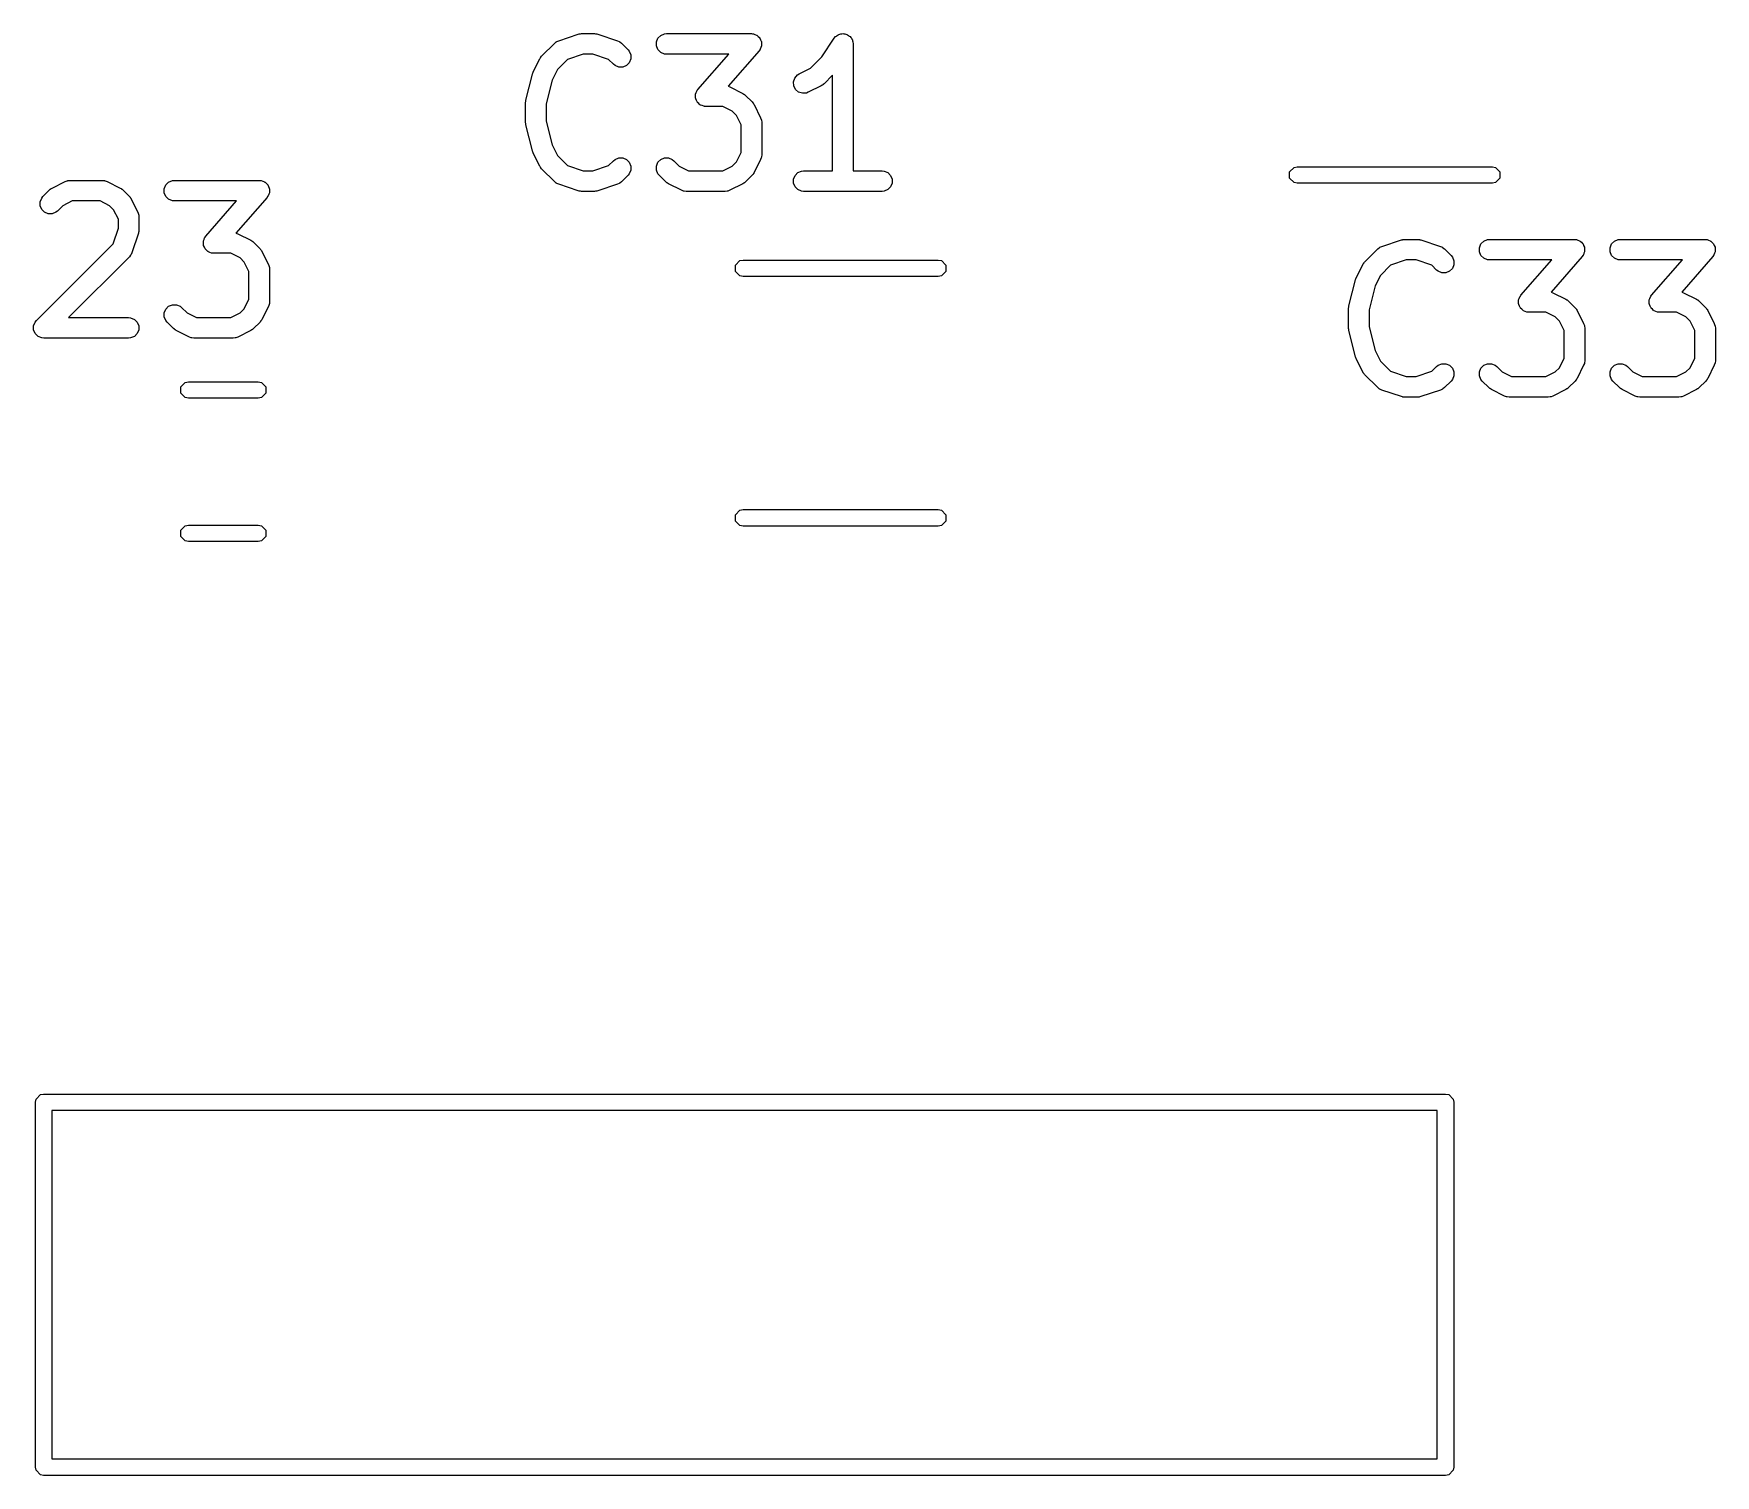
# Model space of a CAD drawing. Header units: inches. Extents: x 1.31 to 5.24, y -7.02 to -1.13.
# Drawn here: x 1.8141 to 2.2967, y -4.3657 to -3.952 of the extents above; entities that cross this region are included whole.
import ezdxf

# ---------------------------------------------------------------- set-up
doc = ezdxf.new("R2010")
doc.units = ezdxf.units.IN
doc.header["$MEASUREMENT"] = 0
doc.layers.add('F.Silkscreen', color=41, linetype='CONTINUOUS', true_color=0xf2eda1)

msp = doc.modelspace()

# ---------------------------------------------------------------- linework, layer by layer
at = {"layer": 'F.Silkscreen', "linetype": 'CONTINUOUS'}
for p, q in [((1.96476, -3.95399), (1.97038, -3.95211)), ((1.97038, -3.95211), (1.97067, -3.95205)), ((1.97067, -3.95205), (1.97074, -3.95202)), ((1.97074, -3.95202), (1.97084, -3.95201)), ((1.97084, -3.95201), (1.97095, -3.95198)), ((1.97095, -3.95198), (1.97102, -3.95199)), ((1.97102, -3.95199), (1.97132, -3.95196)), ((1.97132, -3.95196), (1.97507, -3.95196)), ((1.97507, -3.95196), (1.97536, -3.95199)), ((1.97536, -3.95199), (1.97543, -3.95198)), ((1.97543, -3.95198), (1.97554, -3.95201)), ((1.97554, -3.95201), (1.97564, -3.95202)), ((1.97564, -3.95202), (1.97571, -3.95205)), ((1.97571, -3.95205), (1.976, -3.95211)), ((1.976, -3.95211), (1.98162, -3.95399)), ((1.99323, -3.95327), (1.99405, -3.95246)), ((1.99405, -3.95246), (1.99511, -3.95202)), ((1.99511, -3.95202), (1.99569, -3.95196)), ((1.99569, -3.95196), (2.02006, -3.95196)), ((2.02006, -3.95196), (2.02036, -3.95199)), ((2.02036, -3.95199), (2.02044, -3.95199)), ((2.02044, -3.95199), (2.0205, -3.952)), ((2.0205, -3.952), (2.02064, -3.95202)), ((2.02064, -3.95202), (2.02108, -3.9522)), ((2.02108, -3.9522), (2.02153, -3.95236)), ((2.02153, -3.95236), (2.02161, -3.95242)), ((2.02161, -3.95242), (2.0217, -3.95246)), ((2.0217, -3.95246), (2.02204, -3.9528)), ((2.02204, -3.9528), (2.0224, -3.95311)), ((2.0224, -3.95311), (2.02244, -3.9532)), ((2.04385, -3.95327), (2.04422, -3.95283)), ((2.04422, -3.95283), (2.04446, -3.95267)), ((2.04446, -3.95267), (2.04467, -3.95246)), ((2.04467, -3.95246), (2.04493, -3.95235)), ((2.04493, -3.95235), (2.04517, -3.95219)), ((2.04517, -3.95219), (2.04546, -3.95213)), ((2.04546, -3.95213), (2.04573, -3.95202)), ((2.04573, -3.95202), (2.04602, -3.95202)), ((2.04602, -3.95202), (2.0463, -3.95196)), ((2.0463, -3.95196), (2.04659, -3.95202)), ((2.04659, -3.95202), (2.04688, -3.95202)), ((2.04688, -3.95202), (2.04715, -3.95213)), ((2.04715, -3.95213), (2.04743, -3.95218)), ((2.04743, -3.95218), (2.04768, -3.95235)), ((2.04768, -3.95235), (2.04795, -3.95246)), ((2.04795, -3.95246), (2.04815, -3.95266)), ((2.04815, -3.95266), (2.04839, -3.95282)), ((2.04839, -3.95282), (2.04856, -3.95307)), ((2.04856, -3.95307), (2.04876, -3.95327)), ((1.95985, -3.95845), (1.9636, -3.9547)), ((1.9636, -3.9547), (1.96405, -3.95433)), ((1.96405, -3.95433), (1.96415, -3.95429)), ((1.96415, -3.95429), (1.96423, -3.95422)), ((1.96423, -3.95422), (1.96476, -3.95399)), ((1.9718, -3.95787), (1.96729, -3.95937)), ((1.97459, -3.95787), (1.9718, -3.95787)), ((1.97909, -3.95937), (1.97459, -3.95787)), ((1.98162, -3.95399), (1.98215, -3.95422)), ((1.98215, -3.95422), (1.98223, -3.95429)), ((1.98223, -3.95429), (1.98233, -3.95433)), ((1.98233, -3.95433), (1.98278, -3.9547)), ((1.98278, -3.9547), (1.98465, -3.95658)), ((1.98465, -3.95658), (1.98502, -3.95702)), ((1.98502, -3.95702), (1.98546, -3.95809)), ((1.99279, -3.95434), (1.99323, -3.95327)), ((1.99279, -3.95549), (1.99279, -3.95434)), ((1.99323, -3.95655), (1.99279, -3.95549)), ((1.99405, -3.95737), (1.99323, -3.95655)), ((1.99511, -3.95781), (1.99405, -3.95737)), ((1.99569, -3.95787), (1.99511, -3.95781)), ((2.01355, -3.95787), (1.99569, -3.95787)), ((2.00471, -3.96797), (2.01355, -3.95787)), ((2.02228, -3.95686), (2.01335, -3.96707)), ((2.02246, -3.95661), (2.02228, -3.95686)), ((2.02244, -3.9532), (2.02252, -3.95327)), ((2.02252, -3.95655), (2.02246, -3.95661)), ((2.02252, -3.95327), (2.0227, -3.95372)), ((2.02254, -3.9565), (2.02252, -3.95655)), ((2.02262, -3.95639), (2.02254, -3.9565)), ((2.02277, -3.95593), (2.02262, -3.95639)), ((2.0227, -3.95372), (2.02291, -3.95415)), ((2.02296, -3.95549), (2.02277, -3.95593)), ((2.02291, -3.95415), (2.02292, -3.95425)), ((2.02292, -3.95425), (2.02296, -3.95434)), ((2.02296, -3.95434), (2.02296, -3.95482)), ((2.02296, -3.95482), (2.02299, -3.9553)), ((2.02299, -3.9553), (2.02296, -3.95539)), ((2.02296, -3.95539), (2.02296, -3.95549)), ((2.04026, -3.95866), (2.04385, -3.95328)), ((2.04385, -3.95328), (2.04385, -3.95327)), ((2.04385, -3.95327), (2.04385, -3.95327)), ((2.04385, -3.95327), (2.04385, -3.95327)), ((2.04876, -3.95327), (2.04887, -3.95354)), ((2.04887, -3.95354), (2.04903, -3.95378)), ((2.04903, -3.95378), (2.04909, -3.95407)), ((2.04909, -3.95407), (2.0492, -3.95434)), ((2.0492, -3.95434), (2.04926, -3.95491)), ((2.04926, -3.95491), (2.04926, -3.95491)), ((2.04926, -3.95491), (2.04926, -3.95491)), ((2.04926, -3.95491), (2.04926, -3.95491)), ((2.04926, -3.95491), (2.04926, -3.99133)), ((1.95743, -3.96297), (1.9593, -3.95922)), ((1.9593, -3.95922), (1.95946, -3.95897)), ((1.95946, -3.95897), (1.95949, -3.9589)), ((1.95949, -3.9589), (1.95955, -3.95882)), ((1.95955, -3.95882), (1.95961, -3.95873)), ((1.95961, -3.95873), (1.95967, -3.95868)), ((1.95967, -3.95868), (1.95985, -3.95845)), ((1.96437, -3.96229), (1.96285, -3.96532)), ((1.96729, -3.95937), (1.96437, -3.96229)), ((1.98048, -3.96075), (1.97909, -3.95937)), ((1.98092, -3.96112), (1.98048, -3.96075)), ((1.98199, -3.96156), (1.98092, -3.96112)), ((1.98314, -3.96156), (1.98199, -3.96156)), ((1.98421, -3.96112), (1.98314, -3.96156)), ((1.98502, -3.9603), (1.98421, -3.96112)), ((1.98546, -3.95924), (1.98502, -3.9603)), ((1.98546, -3.95809), (1.98546, -3.95924)), ((2.03374, -3.96352), (2.03706, -3.96186)), ((2.03706, -3.96186), (2.04026, -3.95866)), ((1.95533, -3.97107), (1.9572, -3.96357)), ((1.9572, -3.96357), (1.95722, -3.96353)), ((1.95722, -3.96351), (1.95731, -3.96327)), ((1.95722, -3.96353), (1.95722, -3.96351)), ((1.95731, -3.96327), (1.9574, -3.96303)), ((1.9574, -3.96303), (1.95741, -3.96301)), ((1.95741, -3.96301), (1.95743, -3.96297)), ((1.96285, -3.96532), (1.96115, -3.97215)), ((2.01335, -3.96707), (2.01388, -3.96727)), ((2.01388, -3.96727), (2.01763, -3.96915)), ((2.03213, -3.96579), (2.03249, -3.9647)), ((2.03221, -3.96694), (2.03213, -3.96579)), ((2.03273, -3.96797), (2.03221, -3.96694)), ((2.03249, -3.9647), (2.03325, -3.96383)), ((2.03325, -3.96383), (2.03374, -3.96352)), ((2.04013, -3.96693), (2.03638, -3.9688)), ((2.04038, -3.96677), (2.04013, -3.96693)), ((2.04045, -3.96674), (2.04038, -3.96677)), ((2.04053, -3.96668), (2.04045, -3.96674)), ((2.04062, -3.96662), (2.04053, -3.96668)), ((2.04067, -3.96656), (2.04062, -3.96662)), ((2.0409, -3.96638), (2.04067, -3.96656)), ((2.04335, -3.96392), (2.0409, -3.96638)), ((2.04335, -3.99133), (2.04335, -3.96392)), ((1.95524, -3.97164), (1.95528, -3.97143)), ((1.95525, -3.97169), (1.95524, -3.97164)), ((1.95524, -3.97179), (1.95525, -3.97169)), ((1.95524, -3.97741), (1.95524, -3.97179)), ((1.95528, -3.97143), (1.9553, -3.97121)), ((1.9553, -3.97121), (1.95531, -3.97117)), ((1.95531, -3.97117), (1.95533, -3.97107)), ((1.96115, -3.97215), (1.96115, -3.97705)), ((2.00401, -3.96953), (2.00404, -3.96944)), ((2.00404, -3.97001), (2.00401, -3.96953)), ((2.00404, -3.96934), (2.00422, -3.96889)), ((2.00404, -3.96944), (2.00404, -3.96934)), ((2.00404, -3.97049), (2.00404, -3.97001)), ((2.00408, -3.97058), (2.00404, -3.97049)), ((2.00409, -3.97068), (2.00408, -3.97058)), ((2.0043, -3.97111), (2.00409, -3.97068)), ((2.00422, -3.96889), (2.00438, -3.96844)), ((2.00448, -3.97155), (2.0043, -3.97111)), ((2.00438, -3.96844), (2.00446, -3.96832)), ((2.00446, -3.96832), (2.00448, -3.96827)), ((2.00448, -3.96827), (2.00454, -3.96822)), ((2.00455, -3.97162), (2.00448, -3.97155)), ((2.00454, -3.96822), (2.00471, -3.96797)), ((2.0046, -3.97171), (2.00455, -3.97162)), ((2.00496, -3.97203), (2.0046, -3.97171)), ((2.0053, -3.97237), (2.00496, -3.97203)), ((2.00539, -3.97241), (2.0053, -3.97237)), ((2.00546, -3.97247), (2.00539, -3.97241)), ((2.01763, -3.96915), (2.01788, -3.9693)), ((2.01788, -3.9693), (2.01795, -3.96933)), ((2.01795, -3.96933), (2.01803, -3.9694)), ((2.01803, -3.9694), (2.01812, -3.96945)), ((2.01812, -3.96945), (2.01817, -3.96951)), ((2.01817, -3.96951), (2.0184, -3.9697)), ((2.0184, -3.9697), (2.02027, -3.97157)), ((2.02027, -3.97157), (2.02046, -3.9718)), ((2.02046, -3.9718), (2.02052, -3.97185)), ((2.02052, -3.97185), (2.02057, -3.97194)), ((2.02057, -3.97194), (2.02064, -3.97202)), ((2.02064, -3.97202), (2.02067, -3.97209)), ((2.02067, -3.97209), (2.02083, -3.97234)), ((2.02083, -3.97234), (2.0227, -3.97609)), ((2.0336, -3.96873), (2.03273, -3.96797)), ((2.03469, -3.96909), (2.0336, -3.96873)), ((2.03584, -3.96901), (2.03469, -3.96909)), ((2.03638, -3.9688), (2.03584, -3.96901)), ((1.96115, -3.97705), (1.96285, -3.98388)), ((2.00592, -3.97262), (2.00546, -3.97247)), ((2.00636, -3.97281), (2.00592, -3.97262)), ((2.0065, -3.97282), (2.00636, -3.97281)), ((2.00655, -3.97284), (2.0065, -3.97282)), ((2.00663, -3.97283), (2.00655, -3.97284)), ((2.00694, -3.97287), (2.00663, -3.97283)), ((2.01186, -3.97287), (2.00694, -3.97287)), ((2.01456, -3.97421), (2.01186, -3.97287)), ((2.01576, -3.97541), (2.01456, -3.97421)), ((2.01711, -3.97811), (2.01576, -3.97541)), ((2.0227, -3.97609), (2.02291, -3.97663)), ((2.02291, -3.97663), (2.02292, -3.97674)), ((2.02292, -3.97674), (2.02296, -3.97684)), ((2.02296, -3.97684), (2.02301, -3.97741)), ((1.95525, -3.97751), (1.95524, -3.97741)), ((1.95524, -3.97755), (1.95525, -3.97751)), ((1.95528, -3.97777), (1.95524, -3.97755)), ((1.9553, -3.97799), (1.95528, -3.97777)), ((1.95531, -3.97803), (1.9553, -3.97799)), ((1.95533, -3.97813), (1.95531, -3.97803)), ((1.9572, -3.98563), (1.95533, -3.97813)), ((2.01711, -3.98609), (2.01711, -3.97811)), ((2.02301, -3.97741), (2.02301, -3.98679)), ((1.95722, -3.98567), (1.9572, -3.98563)), ((1.95722, -3.98569), (1.95722, -3.98567)), ((1.95731, -3.98593), (1.95722, -3.98569)), ((1.9574, -3.98617), (1.95731, -3.98593)), ((1.95741, -3.98619), (1.9574, -3.98617)), ((1.95743, -3.98623), (1.95741, -3.98619)), ((1.9593, -3.98998), (1.95743, -3.98623)), ((1.96285, -3.98388), (1.96437, -3.98691)), ((2.01576, -3.98879), (2.01711, -3.98609)), ((2.02301, -3.98679), (2.02296, -3.98736)), ((1.95946, -3.99023), (1.9593, -3.98998)), ((1.95949, -3.9903), (1.95946, -3.99023)), ((1.95955, -3.99038), (1.95949, -3.9903)), ((1.95961, -3.99047), (1.95955, -3.99038)), ((1.95967, -3.99052), (1.95961, -3.99047)), ((1.95985, -3.99075), (1.95967, -3.99052)), ((1.9636, -3.9945), (1.95985, -3.99075)), ((1.96437, -3.98691), (1.96729, -3.98983)), ((1.96729, -3.98983), (1.9718, -3.99133)), ((1.9718, -3.99133), (1.97459, -3.99133)), ((1.97459, -3.99133), (1.97909, -3.98983)), ((1.97909, -3.98983), (1.98048, -3.98845)), ((1.98048, -3.98845), (1.98092, -3.98808)), ((1.98092, -3.98808), (1.98199, -3.98764)), ((1.98199, -3.98764), (1.98314, -3.98764)), ((1.98314, -3.98764), (1.98421, -3.98808)), ((1.98421, -3.98808), (1.98502, -3.98889)), ((1.98502, -3.98889), (1.98546, -3.98996)), ((1.98546, -3.99111), (1.98502, -3.99218)), ((1.98546, -3.98996), (1.98546, -3.99111)), ((1.99279, -3.98996), (1.99323, -3.98889)), ((1.99279, -3.99111), (1.99279, -3.98996)), ((1.99323, -3.99218), (1.99279, -3.99111)), ((1.99323, -3.98889), (1.99405, -3.98808)), ((1.99405, -3.98808), (1.99511, -3.98764)), ((1.99511, -3.98764), (1.99626, -3.98764)), ((1.99626, -3.98764), (1.99733, -3.98808)), ((1.99733, -3.98808), (1.99778, -3.98845)), ((1.99778, -3.98845), (1.99931, -3.98998)), ((1.99931, -3.98998), (2.00201, -3.99133)), ((2.00201, -3.99133), (2.01186, -3.99133)), ((2.01186, -3.99133), (2.01456, -3.98998)), ((2.01456, -3.98998), (2.01576, -3.98879)), ((2.0227, -3.98811), (2.02083, -3.99186)), ((2.02291, -3.98757), (2.0227, -3.98811)), ((2.02292, -3.98746), (2.02291, -3.98757)), ((2.02296, -3.98736), (2.02292, -3.98746)), ((2.03342, -3.99183), (2.03448, -3.99139)), ((2.03448, -3.99139), (2.03506, -3.99133)), ((2.03506, -3.99133), (2.04335, -3.99133)), ((2.04926, -3.99133), (2.05756, -3.99133)), ((2.05756, -3.99133), (2.05813, -3.99139)), ((2.05813, -3.99139), (2.0592, -3.99183)), ((2.17454, -3.99162), (2.17582, -3.99034)), ((2.17454, -3.99342), (2.17454, -3.99162)), ((2.17582, -3.99034), (2.17672, -3.99016)), ((2.17672, -3.99016), (2.23273, -3.99016)), ((2.23273, -3.99016), (2.23363, -3.99034)), ((2.23363, -3.99034), (2.23491, -3.99162)), ((2.23491, -3.99162), (2.23491, -3.99342)), ((1.81889, -3.99658), (1.81898, -3.99653)), ((1.81898, -3.99653), (1.81906, -3.99646)), ((1.81906, -3.99646), (1.81913, -3.99643)), ((1.81913, -3.99643), (1.81938, -3.99627)), ((1.81938, -3.99627), (1.82313, -3.9944)), ((1.82313, -3.9944), (1.82367, -3.99419)), ((1.82367, -3.99419), (1.82377, -3.99418)), ((1.82377, -3.99418), (1.82387, -3.99414)), ((1.82387, -3.99414), (1.82445, -3.99409)), ((1.82445, -3.99409), (1.83382, -3.99409)), ((1.83382, -3.99409), (1.8344, -3.99414)), ((1.8344, -3.99414), (1.83449, -3.99418)), ((1.83449, -3.99418), (1.8346, -3.99419)), ((1.8346, -3.99419), (1.83514, -3.9944)), ((1.83514, -3.9944), (1.83889, -3.99627)), ((1.83889, -3.99627), (1.83914, -3.99643)), ((1.83914, -3.99643), (1.83921, -3.99646)), ((1.83921, -3.99646), (1.83929, -3.99653)), ((1.83929, -3.99653), (1.83938, -3.99658)), ((1.85155, -3.99646), (1.85199, -3.9954)), ((1.85155, -3.99762), (1.85155, -3.99646)), ((1.85199, -3.9954), (1.8528, -3.99458)), ((1.8528, -3.99458), (1.85387, -3.99414)), ((1.85387, -3.99414), (1.85444, -3.99409)), ((1.85444, -3.99409), (1.87882, -3.99409)), ((1.87882, -3.99409), (1.87912, -3.99412)), ((1.87912, -3.99412), (1.8792, -3.99411)), ((1.8792, -3.99411), (1.87925, -3.99413)), ((1.87925, -3.99413), (1.87939, -3.99414)), ((1.87939, -3.99414), (1.87983, -3.99433)), ((1.87983, -3.99433), (1.88029, -3.99448)), ((1.88029, -3.99448), (1.88036, -3.99455)), ((1.88036, -3.99455), (1.88046, -3.99458)), ((1.88046, -3.99458), (1.88079, -3.99492)), ((1.88079, -3.99492), (1.88116, -3.99524)), ((1.88116, -3.99524), (1.8812, -3.99533)), ((1.8812, -3.99533), (1.88127, -3.9954)), ((1.88127, -3.9954), (1.88145, -3.99584)), ((1.88145, -3.99584), (1.88167, -3.99627)), ((1.88167, -3.99627), (1.88167, -3.99637)), ((1.88167, -3.99637), (1.88171, -3.99646)), ((1.88171, -3.99646), (1.88171, -3.99694)), ((1.96405, -3.99486), (1.9636, -3.9945)), ((1.96415, -3.99491), (1.96405, -3.99486)), ((1.96423, -3.99497), (1.96415, -3.99491)), ((1.96476, -3.99521), (1.96423, -3.99497)), ((1.97038, -3.99709), (1.96476, -3.99521)), ((1.98162, -3.99521), (1.976, -3.99709)), ((1.98215, -3.99497), (1.98162, -3.99521)), ((1.98223, -3.99491), (1.98215, -3.99497)), ((1.98233, -3.99486), (1.98223, -3.99491)), ((1.98278, -3.9945), (1.98233, -3.99486)), ((1.98465, -3.99262), (1.98278, -3.9945)), ((1.98502, -3.99218), (1.98465, -3.99262)), ((1.9936, -3.99262), (1.99323, -3.99218)), ((1.99547, -3.9945), (1.9936, -3.99262)), ((1.9957, -3.99468), (1.99547, -3.9945)), ((1.99575, -3.99474), (1.9957, -3.99468)), ((1.99584, -3.9948), (1.99575, -3.99474)), ((1.99592, -3.99486), (1.99584, -3.9948)), ((1.99599, -3.99489), (1.99592, -3.99486)), ((1.99624, -3.99505), (1.99599, -3.99489)), ((1.99999, -3.99693), (1.99624, -3.99505)), ((2.01763, -3.99505), (2.01388, -3.99693)), ((2.01788, -3.99489), (2.01763, -3.99505)), ((2.01795, -3.99486), (2.01788, -3.99489)), ((2.01803, -3.9948), (2.01795, -3.99486)), ((2.01812, -3.99474), (2.01803, -3.9948)), ((2.01817, -3.99468), (2.01812, -3.99474)), ((2.0184, -3.9945), (2.01817, -3.99468)), ((2.02027, -3.99262), (2.0184, -3.9945)), ((2.02046, -3.9924), (2.02027, -3.99262)), ((2.02052, -3.99235), (2.02046, -3.9924)), ((2.02057, -3.99226), (2.02052, -3.99235)), ((2.02064, -3.99218), (2.02057, -3.99226)), ((2.02067, -3.9921), (2.02064, -3.99218)), ((2.02083, -3.99186), (2.02067, -3.9921)), ((2.03216, -3.99371), (2.0326, -3.99264)), ((2.03216, -3.99486), (2.03216, -3.99371)), ((2.0326, -3.99592), (2.03216, -3.99486)), ((2.0326, -3.99264), (2.03342, -3.99183)), ((2.03342, -3.99674), (2.0326, -3.99592)), ((2.0592, -3.99183), (2.06001, -3.99264)), ((2.06001, -3.99592), (2.0592, -3.99674)), ((2.06001, -3.99264), (2.06045, -3.99371)), ((2.06045, -3.99486), (2.06001, -3.99592)), ((2.06045, -3.99371), (2.06045, -3.99486)), ((2.17582, -3.9947), (2.17454, -3.99342)), ((2.17672, -3.99488), (2.17582, -3.9947)), ((2.23273, -3.99488), (2.17672, -3.99488)), ((2.23363, -3.9947), (2.23273, -3.99488)), ((2.23491, -3.99342), (2.23363, -3.9947)), ((1.81593, -4.00021), (1.81637, -3.99915)), ((1.81593, -4.00137), (1.81593, -4.00021)), ((1.81637, -4.00243), (1.81593, -4.00137)), ((1.81637, -3.99915), (1.81673, -3.9987)), ((1.81673, -3.9987), (1.81861, -3.99683)), ((1.81861, -3.99683), (1.81884, -3.99664)), ((1.81884, -3.99664), (1.81889, -3.99658)), ((1.82245, -4.00134), (1.82091, -4.00288)), ((1.82514, -3.99999), (1.82245, -4.00134)), ((1.83312, -3.99999), (1.82514, -3.99999)), ((1.83582, -4.00134), (1.83312, -3.99999)), ((1.83702, -4.00254), (1.83582, -4.00134)), ((1.83938, -3.99658), (1.83943, -3.99664)), ((1.83943, -3.99664), (1.83966, -3.99683)), ((1.83966, -3.99683), (1.84153, -3.9987)), ((1.84153, -3.9987), (1.84172, -3.99893)), ((1.84172, -3.99893), (1.84178, -3.99898)), ((1.84178, -3.99898), (1.84183, -3.99907)), ((1.84183, -3.99907), (1.8419, -3.99915)), ((1.8419, -3.99915), (1.84193, -3.99922)), ((1.84193, -3.99922), (1.84209, -3.99947)), ((1.84209, -3.99947), (1.84396, -4.00322)), ((1.85199, -3.99868), (1.85155, -3.99762)), ((1.8528, -3.9995), (1.85199, -3.99868)), ((1.85387, -3.99994), (1.8528, -3.9995)), ((1.85444, -3.99999), (1.85387, -3.99994)), ((1.87231, -3.99999), (1.85444, -3.99999)), ((1.86347, -4.01009), (1.87231, -3.99999)), ((1.88104, -3.99898), (1.8721, -4.00919)), ((1.88122, -3.99874), (1.88104, -3.99898)), ((1.88127, -3.99868), (1.88122, -3.99874)), ((1.88129, -3.99863), (1.88127, -3.99868)), ((1.88137, -3.99851), (1.88129, -3.99863)), ((1.88153, -3.99806), (1.88137, -3.99851)), ((1.88171, -3.99762), (1.88153, -3.99806)), ((1.88171, -3.99694), (1.88174, -3.99742)), ((1.88174, -3.99742), (1.88171, -3.99752)), ((1.88171, -3.99752), (1.88171, -3.99762)), ((1.97067, -3.99715), (1.97038, -3.99709)), ((1.97074, -3.99718), (1.97067, -3.99715)), ((1.97084, -3.99719), (1.97074, -3.99718)), ((1.97095, -3.99721), (1.97084, -3.99719)), ((1.97102, -3.99721), (1.97095, -3.99721)), ((1.97132, -3.99724), (1.97102, -3.99721)), ((1.97507, -3.99724), (1.97132, -3.99724)), ((1.97536, -3.99721), (1.97507, -3.99724)), ((1.97543, -3.99721), (1.97536, -3.99721)), ((1.97554, -3.99719), (1.97543, -3.99721)), ((1.97564, -3.99718), (1.97554, -3.99719)), ((1.97571, -3.99715), (1.97564, -3.99718)), ((1.976, -3.99709), (1.97571, -3.99715)), ((2.00053, -3.99713), (1.99999, -3.99693)), ((2.00064, -3.99714), (2.00053, -3.99713)), ((2.00074, -3.99718), (2.00064, -3.99714)), ((2.00131, -3.99724), (2.00074, -3.99718)), ((2.01256, -3.99724), (2.00131, -3.99724)), ((2.01314, -3.99718), (2.01256, -3.99724)), ((2.01323, -3.99714), (2.01314, -3.99718)), ((2.01334, -3.99713), (2.01323, -3.99714)), ((2.01388, -3.99693), (2.01334, -3.99713)), ((2.03448, -3.99718), (2.03342, -3.99674)), ((2.03506, -3.99724), (2.03448, -3.99718)), ((2.05756, -3.99724), (2.03506, -3.99724)), ((2.05813, -3.99718), (2.05756, -3.99724)), ((2.0592, -3.99674), (2.05813, -3.99718)), ((1.81718, -4.00324), (1.81637, -4.00243)), ((1.81825, -4.00369), (1.81718, -4.00324)), ((1.8194, -4.00369), (1.81825, -4.00369)), ((1.82046, -4.00324), (1.8194, -4.00369)), ((1.82091, -4.00288), (1.82046, -4.00324)), ((1.83837, -4.00524), (1.83702, -4.00254)), ((1.83837, -4.00781), (1.83837, -4.00524)), ((1.84396, -4.00322), (1.84417, -4.00376)), ((1.84417, -4.00376), (1.84418, -4.00387)), ((1.84418, -4.00387), (1.84422, -4.00396)), ((1.84422, -4.00396), (1.84427, -4.00454)), ((1.84427, -4.00454), (1.84427, -4.00829)), ((1.83686, -4.01232), (1.83837, -4.00781)), ((1.84412, -4.00922), (1.84225, -4.01485)), ((1.84419, -4.00894), (1.84412, -4.00922)), ((1.84422, -4.00886), (1.84419, -4.00894)), ((1.84423, -4.00876), (1.84422, -4.00886)), ((1.84425, -4.00866), (1.84423, -4.00876)), ((1.84427, -4.00829), (1.84424, -4.00858)), ((1.84424, -4.00858), (1.84425, -4.00866)), ((1.8628, -4.01146), (1.86298, -4.01102)), ((1.86298, -4.01102), (1.86313, -4.01056)), ((1.86313, -4.01056), (1.86322, -4.01045)), ((1.86322, -4.01045), (1.86324, -4.0104)), ((1.86324, -4.0104), (1.86329, -4.01034)), ((1.86329, -4.01034), (1.86347, -4.01009)), ((1.8721, -4.00919), (1.87264, -4.0094)), ((1.87264, -4.0094), (1.87639, -4.01127)), ((2.20706, -4.01106), (2.20717, -4.01104)), ((2.20717, -4.01104), (2.20724, -4.01105)), ((2.20724, -4.01105), (2.20754, -4.01102)), ((2.20754, -4.01102), (2.21129, -4.01102)), ((2.21129, -4.01102), (2.21158, -4.01105)), ((2.21158, -4.01105), (2.21166, -4.01104)), ((2.21166, -4.01104), (2.21176, -4.01106)), ((2.23133, -4.01107), (2.23191, -4.01102)), ((2.23191, -4.01102), (2.25628, -4.01102)), ((2.25628, -4.01102), (2.25659, -4.01105)), ((2.25659, -4.01105), (2.25666, -4.01104)), ((2.25666, -4.01104), (2.25672, -4.01106)), ((2.26883, -4.01107), (2.2694, -4.01102)), ((2.2694, -4.01102), (2.29378, -4.01102)), ((2.29378, -4.01102), (2.29408, -4.01105)), ((2.29408, -4.01105), (2.29416, -4.01104)), ((2.29416, -4.01104), (2.29421, -4.01106)), ((1.81486, -4.03432), (1.83686, -4.01232)), ((1.8419, -4.01555), (1.84153, -4.016)), ((1.84194, -4.01546), (1.8419, -4.01555)), ((1.84201, -4.01538), (1.84194, -4.01546)), ((1.84225, -4.01485), (1.84201, -4.01538)), ((1.86276, -4.01166), (1.8628, -4.01156)), ((1.8628, -4.01213), (1.86276, -4.01166)), ((1.8628, -4.01156), (1.8628, -4.01146)), ((1.8628, -4.01261), (1.8628, -4.01213)), ((1.86283, -4.01271), (1.8628, -4.01261)), ((1.86284, -4.01281), (1.86283, -4.01271)), ((1.86305, -4.01324), (1.86284, -4.01281)), ((1.86324, -4.01368), (1.86305, -4.01324)), ((1.86331, -4.01375), (1.86324, -4.01368)), ((1.86335, -4.01384), (1.86331, -4.01375)), ((1.86371, -4.01415), (1.86335, -4.01384)), ((1.86405, -4.01449), (1.86371, -4.01415)), ((1.86414, -4.01453), (1.86405, -4.01449)), ((1.86422, -4.0146), (1.86414, -4.01453)), ((1.86467, -4.01475), (1.86422, -4.0146)), ((1.86512, -4.01493), (1.86467, -4.01475)), ((1.86526, -4.01495), (1.86512, -4.01493)), ((1.86531, -4.01497), (1.86526, -4.01495)), ((1.86539, -4.01496), (1.86531, -4.01497)), ((1.86569, -4.01499), (1.86539, -4.01496)), ((1.87062, -4.01499), (1.86569, -4.01499)), ((1.87332, -4.01634), (1.87062, -4.01499)), ((1.87639, -4.01127), (1.87663, -4.01143)), ((1.87663, -4.01143), (1.87671, -4.01146)), ((1.87671, -4.01146), (1.87679, -4.01152)), ((1.87679, -4.01152), (1.87688, -4.01158)), ((1.87688, -4.01158), (1.87693, -4.01164)), ((1.87693, -4.01164), (1.87715, -4.01183)), ((1.87715, -4.01183), (1.87903, -4.0137)), ((1.87903, -4.0137), (1.87921, -4.01393)), ((1.87921, -4.01393), (1.87927, -4.01398)), ((1.87927, -4.01398), (1.87933, -4.01407)), ((1.87933, -4.01407), (1.8794, -4.01415)), ((1.8794, -4.01415), (1.87943, -4.01422)), ((1.87943, -4.01422), (1.87958, -4.01447)), ((1.87958, -4.01447), (1.88146, -4.01822)), ((2.19607, -4.01751), (2.19982, -4.01376)), ((2.19982, -4.01376), (2.20027, -4.01339)), ((2.20027, -4.01339), (2.20037, -4.01335)), ((2.20037, -4.01335), (2.20045, -4.01328)), ((2.20045, -4.01328), (2.20098, -4.01304)), ((2.20098, -4.01304), (2.2066, -4.01117)), ((2.2066, -4.01117), (2.20689, -4.0111)), ((2.20689, -4.0111), (2.20696, -4.01107)), ((2.20696, -4.01107), (2.20706, -4.01106)), ((2.21176, -4.01106), (2.21186, -4.01107)), ((2.21186, -4.01107), (2.21193, -4.0111)), ((2.21193, -4.0111), (2.21222, -4.01117)), ((2.21222, -4.01117), (2.21784, -4.01304)), ((2.21784, -4.01304), (2.21837, -4.01328)), ((2.21837, -4.01328), (2.21845, -4.01335)), ((2.21845, -4.01335), (2.21855, -4.01339)), ((2.21855, -4.01339), (2.219, -4.01376)), ((2.219, -4.01376), (2.22087, -4.01563)), ((2.22087, -4.01563), (2.22124, -4.01608)), ((2.22901, -4.01339), (2.22945, -4.01233)), ((2.22901, -4.01455), (2.22901, -4.01339)), ((2.22945, -4.01561), (2.22901, -4.01455)), ((2.22945, -4.01233), (2.23027, -4.01151)), ((2.23027, -4.01642), (2.22945, -4.01561)), ((2.23027, -4.01151), (2.23133, -4.01107)), ((2.25672, -4.01106), (2.25686, -4.01107)), ((2.25686, -4.01107), (2.2573, -4.01126)), ((2.2573, -4.01126), (2.25775, -4.01141)), ((2.25775, -4.01141), (2.25783, -4.01148)), ((2.25783, -4.01148), (2.25792, -4.01151)), ((2.25792, -4.01151), (2.25826, -4.01185)), ((2.25826, -4.01185), (2.25862, -4.01217)), ((2.25868, -4.01566), (2.2585, -4.01591)), ((2.25862, -4.01217), (2.25867, -4.01226)), ((2.25867, -4.01226), (2.25874, -4.01233)), ((2.25874, -4.01561), (2.25868, -4.01566)), ((2.25874, -4.01233), (2.25892, -4.01277)), ((2.25876, -4.01556), (2.25874, -4.01561)), ((2.25884, -4.01544), (2.25876, -4.01556)), ((2.25899, -4.01499), (2.25884, -4.01544)), ((2.25892, -4.01277), (2.25913, -4.0132)), ((2.25918, -4.01455), (2.25899, -4.01499)), ((2.25913, -4.0132), (2.25914, -4.0133)), ((2.25914, -4.0133), (2.25918, -4.01339)), ((2.25918, -4.01339), (2.25918, -4.01387)), ((2.25918, -4.01387), (2.25921, -4.01435)), ((2.25921, -4.01435), (2.25918, -4.01445)), ((2.25918, -4.01445), (2.25918, -4.01455)), ((2.26651, -4.01339), (2.26695, -4.01233)), ((2.26651, -4.01455), (2.26651, -4.01339)), ((2.26695, -4.01561), (2.26651, -4.01455)), ((2.26695, -4.01233), (2.26776, -4.01151)), ((2.26776, -4.01642), (2.26695, -4.01561)), ((2.26776, -4.01151), (2.26883, -4.01107)), ((2.29421, -4.01106), (2.29435, -4.01107)), ((2.29435, -4.01107), (2.2948, -4.01126)), ((2.2948, -4.01126), (2.29525, -4.01141)), ((2.29525, -4.01141), (2.29532, -4.01148)), ((2.29532, -4.01148), (2.29542, -4.01151)), ((2.29542, -4.01151), (2.29576, -4.01185)), ((2.29576, -4.01185), (2.29612, -4.01217)), ((2.29618, -4.01566), (2.296, -4.01591)), ((2.29612, -4.01217), (2.29616, -4.01226)), ((2.29616, -4.01226), (2.29623, -4.01233)), ((2.29623, -4.01561), (2.29618, -4.01566)), ((2.29623, -4.01233), (2.29641, -4.01277)), ((2.29625, -4.01556), (2.29623, -4.01561)), ((2.29633, -4.01544), (2.29625, -4.01556)), ((2.29649, -4.01499), (2.29633, -4.01544)), ((2.29641, -4.01277), (2.29663, -4.0132)), ((2.29667, -4.01455), (2.29649, -4.01499)), ((2.29663, -4.0132), (2.29663, -4.0133)), ((2.29663, -4.0133), (2.29667, -4.01339)), ((2.29667, -4.01339), (2.29667, -4.01387)), ((2.29667, -4.01387), (2.2967, -4.01435)), ((2.2967, -4.01435), (2.29667, -4.01445)), ((2.29667, -4.01445), (2.29667, -4.01455)), ((1.84153, -4.016), (1.82408, -4.03346)), ((1.87451, -4.01754), (1.87332, -4.01634)), ((1.87586, -4.02023), (1.87451, -4.01754)), ((1.87586, -4.02821), (1.87586, -4.02023)), ((1.88146, -4.01822), (1.88166, -4.01876)), ((1.88166, -4.01876), (1.88167, -4.01886)), ((1.88167, -4.01886), (1.88171, -4.01896)), ((1.88171, -4.01896), (1.88177, -4.01954)), ((1.88177, -4.01954), (1.88177, -4.02891)), ((2.01548, -4.01839), (2.01676, -4.01711)), ((2.01548, -4.0202), (2.01548, -4.01839)), ((2.01676, -4.02147), (2.01548, -4.0202)), ((2.01676, -4.01711), (2.01767, -4.01693)), ((2.01767, -4.01693), (2.07367, -4.01693)), ((2.07367, -4.01693), (2.07458, -4.01711)), ((2.07458, -4.01711), (2.07585, -4.01839)), ((2.07585, -4.0202), (2.07458, -4.02147)), ((2.07585, -4.01839), (2.07585, -4.0202)), ((2.19365, -4.02202), (2.19552, -4.01827)), ((2.19552, -4.01827), (2.19568, -4.01802)), ((2.19568, -4.01802), (2.19571, -4.01795)), ((2.19571, -4.01795), (2.19577, -4.01787)), ((2.19577, -4.01787), (2.19583, -4.01778)), ((2.19583, -4.01778), (2.19589, -4.01773)), ((2.19589, -4.01773), (2.19607, -4.01751)), ((2.20351, -4.01842), (2.20059, -4.02134)), ((2.20802, -4.01692), (2.20351, -4.01842)), ((2.21081, -4.01692), (2.20802, -4.01692)), ((2.21532, -4.01842), (2.21081, -4.01692)), ((2.2167, -4.01981), (2.21532, -4.01842)), ((2.21714, -4.02017), (2.2167, -4.01981)), ((2.21821, -4.02061), (2.21714, -4.02017)), ((2.21936, -4.02061), (2.21821, -4.02061)), ((2.22043, -4.02017), (2.21936, -4.02061)), ((2.22124, -4.01936), (2.22043, -4.02017)), ((2.22124, -4.01608), (2.22168, -4.01714)), ((2.22168, -4.01829), (2.22124, -4.01936)), ((2.22168, -4.01714), (2.22168, -4.01829)), ((2.23133, -4.01687), (2.23027, -4.01642)), ((2.23191, -4.01692), (2.23133, -4.01687)), ((2.24977, -4.01692), (2.23191, -4.01692)), ((2.24093, -4.02702), (2.24977, -4.01692)), ((2.2585, -4.01591), (2.24957, -4.02612)), ((2.26883, -4.01687), (2.26776, -4.01642)), ((2.2694, -4.01692), (2.26883, -4.01687)), ((2.28727, -4.01692), (2.2694, -4.01692)), ((2.27843, -4.02702), (2.28727, -4.01692)), ((2.296, -4.01591), (2.28707, -4.02612)), ((2.01767, -4.02165), (2.01676, -4.02147)), ((2.07367, -4.02165), (2.01767, -4.02165)), ((2.07458, -4.02147), (2.07367, -4.02165)), ((2.19155, -4.03013), (2.19342, -4.02263)), ((2.19342, -4.02263), (2.19344, -4.02258)), ((2.19344, -4.02256), (2.19353, -4.02232)), ((2.19344, -4.02258), (2.19344, -4.02256)), ((2.19353, -4.02232), (2.19362, -4.02208)), ((2.19362, -4.02208), (2.19363, -4.02206)), ((2.19363, -4.02206), (2.19365, -4.02202)), ((2.19907, -4.02437), (2.19737, -4.03121)), ((2.20059, -4.02134), (2.19907, -4.02437)), ((1.85199, -4.03102), (1.8528, -4.03021)), ((1.8528, -4.03021), (1.85387, -4.02976)), ((1.85387, -4.02976), (1.85502, -4.02976)), ((1.85502, -4.02976), (1.85608, -4.03021)), ((1.85608, -4.03021), (1.85653, -4.03057)), ((1.87451, -4.03091), (1.87586, -4.02821)), ((1.88146, -4.03023), (1.87958, -4.03398)), ((1.88166, -4.02969), (1.88146, -4.03023)), ((1.88167, -4.02959), (1.88166, -4.02969)), ((1.88171, -4.02949), (1.88167, -4.02959)), ((1.88177, -4.02891), (1.88171, -4.02949)), ((2.1915, -4.03048), (2.19152, -4.03027)), ((2.19152, -4.03027), (2.19153, -4.03023)), ((2.19153, -4.03023), (2.19155, -4.03013)), ((2.24023, -4.02859), (2.24026, -4.02849)), ((2.24026, -4.02906), (2.24023, -4.02859)), ((2.24026, -4.02839), (2.24044, -4.02795)), ((2.24026, -4.02849), (2.24026, -4.02839)), ((2.24026, -4.02954), (2.24026, -4.02906)), ((2.2403, -4.02964), (2.24026, -4.02954)), ((2.24031, -4.02973), (2.2403, -4.02964)), ((2.24052, -4.03016), (2.24031, -4.02973)), ((2.24044, -4.02795), (2.2406, -4.02749)), ((2.2407, -4.03061), (2.24052, -4.03016)), ((2.2406, -4.02749), (2.24068, -4.02738)), ((2.24068, -4.02738), (2.2407, -4.02733)), ((2.2407, -4.02733), (2.24076, -4.02727)), ((2.24076, -4.02727), (2.24093, -4.02702)), ((2.24957, -4.02612), (2.2501, -4.02633)), ((2.2501, -4.02633), (2.25385, -4.0282)), ((2.25385, -4.0282), (2.2541, -4.02836)), ((2.2541, -4.02836), (2.25417, -4.02839)), ((2.25417, -4.02839), (2.25425, -4.02845)), ((2.25425, -4.02845), (2.25434, -4.02851)), ((2.25434, -4.02851), (2.25439, -4.02857)), ((2.25439, -4.02857), (2.25462, -4.02875)), ((2.25462, -4.02875), (2.25649, -4.03063)), ((2.27772, -4.02859), (2.27776, -4.02849)), ((2.27776, -4.02906), (2.27772, -4.02859)), ((2.27776, -4.02839), (2.27794, -4.02795)), ((2.27776, -4.02849), (2.27776, -4.02839)), ((2.27776, -4.02954), (2.27776, -4.02906)), ((2.27779, -4.02964), (2.27776, -4.02954)), ((2.2778, -4.02973), (2.27779, -4.02964)), ((2.27801, -4.03016), (2.2778, -4.02973)), ((2.27794, -4.02795), (2.27809, -4.02749)), ((2.2782, -4.03061), (2.27801, -4.03016)), ((2.27809, -4.02749), (2.27818, -4.02738)), ((2.27818, -4.02738), (2.2782, -4.02733)), ((2.2782, -4.02733), (2.27825, -4.02727)), ((2.27825, -4.02727), (2.27843, -4.02702)), ((2.28707, -4.02612), (2.2876, -4.02633)), ((2.2876, -4.02633), (2.29135, -4.0282)), ((2.29135, -4.0282), (2.29159, -4.02836)), ((2.29159, -4.02836), (2.29167, -4.02839)), ((2.29167, -4.02839), (2.29175, -4.02845)), ((2.29175, -4.02845), (2.29184, -4.02851)), ((2.29184, -4.02851), (2.29189, -4.02857)), ((2.29189, -4.02857), (2.29211, -4.02875)), ((2.29211, -4.02875), (2.29399, -4.03063)), ((1.81405, -4.03583), (1.81449, -4.03477)), ((1.81449, -4.03477), (1.81486, -4.03432)), ((1.82408, -4.03346), (1.84132, -4.03346)), ((1.84132, -4.03346), (1.8419, -4.03351)), ((1.8419, -4.03351), (1.84296, -4.03396)), ((1.84296, -4.03396), (1.84377, -4.03477)), ((1.84377, -4.03477), (1.84422, -4.03583)), ((1.85155, -4.03208), (1.85199, -4.03102)), ((1.85155, -4.03324), (1.85155, -4.03208)), ((1.85199, -4.0343), (1.85155, -4.03324)), ((1.85236, -4.03475), (1.85199, -4.0343)), ((1.85423, -4.03662), (1.85236, -4.03475)), ((1.85653, -4.03057), (1.85807, -4.03211)), ((1.85807, -4.03211), (1.86076, -4.03346)), ((1.86076, -4.03346), (1.87062, -4.03346)), ((1.87062, -4.03346), (1.87332, -4.03211)), ((1.87332, -4.03211), (1.87451, -4.03091)), ((1.87903, -4.03475), (1.87715, -4.03662)), ((1.87921, -4.03452), (1.87903, -4.03475)), ((1.87927, -4.03447), (1.87921, -4.03452)), ((1.87933, -4.03438), (1.87927, -4.03447)), ((1.8794, -4.0343), (1.87933, -4.03438)), ((1.87943, -4.03423), (1.8794, -4.0343)), ((1.87958, -4.03398), (1.87943, -4.03423)), ((2.19146, -4.0307), (2.1915, -4.03048)), ((2.19147, -4.03074), (2.19146, -4.0307)), ((2.19146, -4.03084), (2.19147, -4.03074)), ((2.19146, -4.03647), (2.19146, -4.03084)), ((2.19737, -4.03121), (2.19737, -4.0361)), ((2.24077, -4.03068), (2.2407, -4.03061)), ((2.24082, -4.03077), (2.24077, -4.03068)), ((2.24118, -4.03108), (2.24082, -4.03077)), ((2.24152, -4.03142), (2.24118, -4.03108)), ((2.24161, -4.03146), (2.24152, -4.03142)), ((2.24168, -4.03153), (2.24161, -4.03146)), ((2.24214, -4.03168), (2.24168, -4.03153)), ((2.24258, -4.03186), (2.24214, -4.03168)), ((2.24272, -4.03188), (2.24258, -4.03186)), ((2.24277, -4.0319), (2.24272, -4.03188)), ((2.24285, -4.03189), (2.24277, -4.0319)), ((2.24316, -4.03192), (2.24285, -4.03189)), ((2.24808, -4.03192), (2.24316, -4.03192)), ((2.25078, -4.03327), (2.24808, -4.03192)), ((2.25198, -4.03447), (2.25078, -4.03327)), ((2.25333, -4.03716), (2.25198, -4.03447)), ((2.25649, -4.03063), (2.25668, -4.03086)), ((2.25668, -4.03086), (2.25674, -4.03091)), ((2.25674, -4.03091), (2.25679, -4.031)), ((2.25679, -4.031), (2.25686, -4.03108)), ((2.25686, -4.03108), (2.25689, -4.03115)), ((2.25689, -4.03115), (2.25705, -4.0314)), ((2.25705, -4.0314), (2.25892, -4.03515)), ((2.25892, -4.03515), (2.25913, -4.03569)), ((2.27827, -4.03068), (2.2782, -4.03061)), ((2.27831, -4.03077), (2.27827, -4.03068)), ((2.27867, -4.03108), (2.27831, -4.03077)), ((2.27901, -4.03142), (2.27867, -4.03108)), ((2.2791, -4.03146), (2.27901, -4.03142)), ((2.27918, -4.03153), (2.2791, -4.03146)), ((2.27963, -4.03168), (2.27918, -4.03153)), ((2.28008, -4.03186), (2.27963, -4.03168)), ((2.28022, -4.03188), (2.28008, -4.03186)), ((2.28027, -4.0319), (2.28022, -4.03188)), ((2.28035, -4.03189), (2.28027, -4.0319)), ((2.28065, -4.03192), (2.28035, -4.03189)), ((2.28558, -4.03192), (2.28065, -4.03192)), ((2.28828, -4.03327), (2.28558, -4.03192)), ((2.28947, -4.03447), (2.28828, -4.03327)), ((2.29082, -4.03716), (2.28947, -4.03447)), ((2.29399, -4.03063), (2.29417, -4.03086)), ((2.29417, -4.03086), (2.29423, -4.03091)), ((2.29423, -4.03091), (2.29429, -4.031)), ((2.29429, -4.031), (2.29436, -4.03108)), ((2.29436, -4.03108), (2.29439, -4.03115)), ((2.29439, -4.03115), (2.29454, -4.0314)), ((2.29454, -4.0314), (2.29642, -4.03515)), ((2.29642, -4.03515), (2.29662, -4.03569)), ((1.81405, -4.03699), (1.81405, -4.03583)), ((1.81449, -4.03805), (1.81405, -4.03699)), ((1.81531, -4.03887), (1.81449, -4.03805)), ((1.81637, -4.03931), (1.81531, -4.03887)), ((1.81695, -4.03936), (1.81637, -4.03931)), ((1.84132, -4.03936), (1.81695, -4.03936)), ((1.8419, -4.03931), (1.84132, -4.03936)), ((1.84296, -4.03887), (1.8419, -4.03931)), ((1.84377, -4.03805), (1.84296, -4.03887)), ((1.84422, -4.03699), (1.84377, -4.03805)), ((1.84422, -4.03583), (1.84422, -4.03699)), ((1.85446, -4.03681), (1.85423, -4.03662)), ((1.85451, -4.03687), (1.85446, -4.03681)), ((1.8546, -4.03692), (1.85451, -4.03687)), ((1.85468, -4.03699), (1.8546, -4.03692)), ((1.85475, -4.03702), (1.85468, -4.03699)), ((1.855, -4.03718), (1.85475, -4.03702)), ((1.85875, -4.03905), (1.855, -4.03718)), ((1.85929, -4.03926), (1.85875, -4.03905)), ((1.85939, -4.03927), (1.85929, -4.03926)), ((1.85949, -4.03931), (1.85939, -4.03927)), ((1.86007, -4.03936), (1.85949, -4.03931)), ((1.87132, -4.03936), (1.86007, -4.03936)), ((1.87189, -4.03931), (1.87132, -4.03936)), ((1.87199, -4.03927), (1.87189, -4.03931)), ((1.8721, -4.03926), (1.87199, -4.03927)), ((1.87264, -4.03905), (1.8721, -4.03926)), ((1.87639, -4.03718), (1.87264, -4.03905)), ((1.87663, -4.03702), (1.87639, -4.03718)), ((1.87671, -4.03699), (1.87663, -4.03702)), ((1.87679, -4.03692), (1.87671, -4.03699)), ((1.87688, -4.03687), (1.87679, -4.03692)), ((1.87693, -4.03681), (1.87688, -4.03687)), ((1.87715, -4.03662), (1.87693, -4.03681)), ((2.19147, -4.03657), (2.19146, -4.03647)), ((2.19146, -4.03661), (2.19147, -4.03657)), ((2.1915, -4.03683), (2.19146, -4.03661)), ((2.19152, -4.03704), (2.1915, -4.03683)), ((2.19153, -4.03708), (2.19152, -4.03704)), ((2.19155, -4.03718), (2.19153, -4.03708)), ((2.19342, -4.04468), (2.19155, -4.03718)), ((2.19737, -4.0361), (2.19907, -4.04293)), ((2.25333, -4.04514), (2.25333, -4.03716)), ((2.25913, -4.03569), (2.25914, -4.03579)), ((2.25914, -4.03579), (2.25918, -4.03589)), ((2.25918, -4.03589), (2.25923, -4.03647)), ((2.25923, -4.03647), (2.25923, -4.04584)), ((2.29082, -4.04514), (2.29082, -4.03716)), ((2.29662, -4.03569), (2.29663, -4.03579)), ((2.29663, -4.03579), (2.29667, -4.03589)), ((2.29667, -4.03589), (2.29673, -4.03647)), ((2.29673, -4.03647), (2.29673, -4.04584)), ((2.19344, -4.04472), (2.19342, -4.04468)), ((2.19344, -4.04475), (2.19344, -4.04472)), ((2.19353, -4.04498), (2.19344, -4.04475)), ((2.19907, -4.04293), (2.20059, -4.04597)), ((2.19362, -4.04523), (2.19353, -4.04498)), ((2.19363, -4.04524), (2.19362, -4.04523)), ((2.19365, -4.04529), (2.19363, -4.04524)), ((2.19552, -4.04904), (2.19365, -4.04529)), ((2.19568, -4.04928), (2.19552, -4.04904)), ((2.19571, -4.04936), (2.19568, -4.04928)), ((2.19577, -4.04944), (2.19571, -4.04936)), ((2.19583, -4.04953), (2.19577, -4.04944)), ((2.19589, -4.04958), (2.19583, -4.04953)), ((2.19607, -4.0498), (2.19589, -4.04958)), ((2.20059, -4.04597), (2.20351, -4.04888)), ((2.20351, -4.04888), (2.20802, -4.05039)), ((2.21081, -4.05039), (2.21532, -4.04888)), ((2.21532, -4.04888), (2.2167, -4.0475)), ((2.2167, -4.0475), (2.21714, -4.04713)), ((2.21714, -4.04713), (2.21821, -4.04669)), ((2.21821, -4.04669), (2.21936, -4.04669)), ((2.21936, -4.04669), (2.22043, -4.04713)), ((2.22043, -4.04713), (2.22124, -4.04795)), ((2.22124, -4.04795), (2.22168, -4.04901)), ((2.22168, -4.04901), (2.22168, -4.05017)), ((2.22901, -4.04901), (2.22945, -4.04795)), ((2.22901, -4.05017), (2.22901, -4.04901)), ((2.22945, -4.04795), (2.23027, -4.04713)), ((2.23027, -4.04713), (2.23133, -4.04669)), ((2.23133, -4.04669), (2.23248, -4.04669)), ((2.23248, -4.04669), (2.23355, -4.04713)), ((2.23355, -4.04713), (2.234, -4.0475)), ((2.234, -4.0475), (2.23553, -4.04904)), ((2.23553, -4.04904), (2.23823, -4.05039)), ((2.24808, -4.05039), (2.25078, -4.04904)), ((2.25078, -4.04904), (2.25198, -4.04784)), ((2.25198, -4.04784), (2.25333, -4.04514)), ((2.25892, -4.04716), (2.25705, -4.05091)), ((2.25913, -4.04662), (2.25892, -4.04716)), ((2.25914, -4.04651), (2.25913, -4.04662)), ((2.25918, -4.04642), (2.25914, -4.04651)), ((2.25923, -4.04584), (2.25918, -4.04642)), ((2.26651, -4.04901), (2.26695, -4.04795)), ((2.26651, -4.05017), (2.26651, -4.04901)), ((2.26695, -4.04795), (2.26776, -4.04713)), ((2.26776, -4.04713), (2.26883, -4.04669)), ((2.26883, -4.04669), (2.26998, -4.04669)), ((2.26998, -4.04669), (2.27104, -4.04713)), ((2.27104, -4.04713), (2.27149, -4.0475)), ((2.27149, -4.0475), (2.27303, -4.04904)), ((2.27303, -4.04904), (2.27573, -4.05039)), ((2.28558, -4.05039), (2.28828, -4.04904)), ((2.28828, -4.04904), (2.28947, -4.04784)), ((2.28947, -4.04784), (2.29082, -4.04514)), ((2.29642, -4.04716), (2.29454, -4.05091)), ((2.29662, -4.04662), (2.29642, -4.04716)), ((2.29663, -4.04651), (2.29662, -4.04662)), ((2.29667, -4.04642), (2.29663, -4.04651)), ((2.29673, -4.04584), (2.29667, -4.04642)), ((1.85629, -4.05333), (1.85757, -4.05205)), ((1.85629, -4.05514), (1.85629, -4.05333)), ((1.85757, -4.05205), (1.85848, -4.05187)), ((1.85848, -4.05187), (1.87853, -4.05187)), ((1.87853, -4.05187), (1.87944, -4.05205)), ((1.87944, -4.05205), (1.88071, -4.05333)), ((1.88071, -4.05333), (1.88071, -4.05514)), ((2.19982, -4.05355), (2.19607, -4.0498)), ((2.20027, -4.05392), (2.19982, -4.05355)), ((2.20037, -4.05396), (2.20027, -4.05392)), ((2.20045, -4.05403), (2.20037, -4.05396)), ((2.20098, -4.05427), (2.20045, -4.05403)), ((2.2066, -4.05614), (2.20098, -4.05427)), ((2.20802, -4.05039), (2.21081, -4.05039)), ((2.21784, -4.05427), (2.21222, -4.05614)), ((2.21837, -4.05403), (2.21784, -4.05427)), ((2.21845, -4.05396), (2.21837, -4.05403)), ((2.21855, -4.05392), (2.21845, -4.05396)), ((2.219, -4.05355), (2.21855, -4.05392)), ((2.22087, -4.05168), (2.219, -4.05355)), ((2.22124, -4.05123), (2.22087, -4.05168)), ((2.22168, -4.05017), (2.22124, -4.05123)), ((2.22945, -4.05123), (2.22901, -4.05017)), ((2.22982, -4.05168), (2.22945, -4.05123)), ((2.2317, -4.05355), (2.22982, -4.05168)), ((2.23192, -4.05374), (2.2317, -4.05355)), ((2.23197, -4.0538), (2.23192, -4.05374)), ((2.23206, -4.05385), (2.23197, -4.0538)), ((2.23214, -4.05392), (2.23206, -4.05385)), ((2.23221, -4.05395), (2.23214, -4.05392)), ((2.23246, -4.05411), (2.23221, -4.05395)), ((2.23621, -4.05598), (2.23246, -4.05411)), ((2.23823, -4.05039), (2.24808, -4.05039)), ((2.25385, -4.05411), (2.2501, -4.05598)), ((2.2541, -4.05395), (2.25385, -4.05411)), ((2.25417, -4.05392), (2.2541, -4.05395)), ((2.25425, -4.05385), (2.25417, -4.05392)), ((2.25434, -4.0538), (2.25425, -4.05385)), ((2.25439, -4.05374), (2.25434, -4.0538)), ((2.25462, -4.05355), (2.25439, -4.05374)), ((2.25649, -4.05168), (2.25462, -4.05355)), ((2.25668, -4.05145), (2.25649, -4.05168)), ((2.25674, -4.0514), (2.25668, -4.05145)), ((2.25679, -4.05131), (2.25674, -4.0514)), ((2.25686, -4.05123), (2.25679, -4.05131)), ((2.25689, -4.05116), (2.25686, -4.05123)), ((2.25705, -4.05091), (2.25689, -4.05116)), ((2.26695, -4.05123), (2.26651, -4.05017)), ((2.26732, -4.05168), (2.26695, -4.05123)), ((2.26919, -4.05355), (2.26732, -4.05168)), ((2.26942, -4.05374), (2.26919, -4.05355)), ((2.26947, -4.0538), (2.26942, -4.05374)), ((2.26956, -4.05385), (2.26947, -4.0538)), ((2.26964, -4.05392), (2.26956, -4.05385)), ((2.26971, -4.05395), (2.26964, -4.05392)), ((2.26996, -4.05411), (2.26971, -4.05395)), ((2.27371, -4.05598), (2.26996, -4.05411)), ((2.27573, -4.05039), (2.28558, -4.05039)), ((2.29135, -4.05411), (2.2876, -4.05598)), ((2.29159, -4.05395), (2.29135, -4.05411)), ((2.29167, -4.05392), (2.29159, -4.05395)), ((2.29175, -4.05385), (2.29167, -4.05392)), ((2.29184, -4.0538), (2.29175, -4.05385)), ((2.29189, -4.05374), (2.29184, -4.0538)), ((2.29211, -4.05355), (2.29189, -4.05374)), ((2.29399, -4.05168), (2.29211, -4.05355)), ((2.29417, -4.05145), (2.29399, -4.05168)), ((2.29423, -4.0514), (2.29417, -4.05145)), ((2.29429, -4.05131), (2.29423, -4.0514)), ((2.29436, -4.05123), (2.29429, -4.05131)), ((2.29439, -4.05116), (2.29436, -4.05123)), ((2.29454, -4.05091), (2.29439, -4.05116)), ((1.85757, -4.05641), (1.85629, -4.05514)), ((1.85848, -4.05659), (1.85757, -4.05641)), ((1.87853, -4.05659), (1.85848, -4.05659)), ((1.87944, -4.05641), (1.87853, -4.05659)), ((1.88071, -4.05514), (1.87944, -4.05641)), ((2.20689, -4.05621), (2.2066, -4.05614)), ((2.20696, -4.05624), (2.20689, -4.05621)), ((2.20706, -4.05625), (2.20696, -4.05624)), ((2.20717, -4.05627), (2.20706, -4.05625)), ((2.20724, -4.05626), (2.20717, -4.05627)), ((2.20754, -4.05629), (2.20724, -4.05626)), ((2.21129, -4.05629), (2.20754, -4.05629)), ((2.21158, -4.05626), (2.21129, -4.05629)), ((2.21166, -4.05627), (2.21158, -4.05626)), ((2.21176, -4.05625), (2.21166, -4.05627)), ((2.21186, -4.05624), (2.21176, -4.05625)), ((2.21193, -4.05621), (2.21186, -4.05624)), ((2.21222, -4.05614), (2.21193, -4.05621)), ((2.23675, -4.05619), (2.23621, -4.05598)), ((2.23686, -4.05619), (2.23675, -4.05619)), ((2.23696, -4.05624), (2.23686, -4.05619)), ((2.23753, -4.05629), (2.23696, -4.05624)), ((2.24878, -4.05629), (2.23753, -4.05629)), ((2.24936, -4.05624), (2.24878, -4.05629)), ((2.24946, -4.05619), (2.24936, -4.05624)), ((2.24956, -4.05619), (2.24946, -4.05619)), ((2.2501, -4.05598), (2.24956, -4.05619)), ((2.27425, -4.05619), (2.27371, -4.05598)), ((2.27435, -4.05619), (2.27425, -4.05619)), ((2.27445, -4.05624), (2.27435, -4.05619)), ((2.27503, -4.05629), (2.27445, -4.05624)), ((2.28628, -4.05629), (2.27503, -4.05629)), ((2.28685, -4.05624), (2.28628, -4.05629)), ((2.28695, -4.05619), (2.28685, -4.05624)), ((2.28706, -4.05619), (2.28695, -4.05619)), ((2.2876, -4.05598), (2.28706, -4.05619)), ((1.85757, -4.09319), (1.85848, -4.09301)), ((1.85848, -4.09301), (1.87853, -4.09301)), ((1.87853, -4.09301), (1.87944, -4.09319)), ((2.01548, -4.09004), (2.01676, -4.08876)), ((2.01548, -4.09185), (2.01548, -4.09004)), ((2.01676, -4.09313), (2.01548, -4.09185)), ((2.01676, -4.08876), (2.01767, -4.08858)), ((2.01767, -4.08858), (2.07367, -4.08858)), ((2.07367, -4.08858), (2.07458, -4.08876)), ((2.07458, -4.08876), (2.07585, -4.09004)), ((2.07585, -4.09185), (2.07458, -4.09313)), ((2.07585, -4.09004), (2.07585, -4.09185)), ((1.85629, -4.09447), (1.85757, -4.09319)), ((1.85629, -4.09628), (1.85629, -4.09447)), ((1.85757, -4.09756), (1.85629, -4.09628)), ((1.85848, -4.09774), (1.85757, -4.09756)), ((1.87853, -4.09774), (1.85848, -4.09774)), ((1.87944, -4.09756), (1.87853, -4.09774)), ((1.87944, -4.09319), (1.88071, -4.09447)), ((1.88071, -4.09628), (1.87944, -4.09756)), ((1.88071, -4.09447), (1.88071, -4.09628)), ((2.01767, -4.09331), (2.01676, -4.09313)), ((2.07367, -4.09331), (2.01767, -4.09331)), ((2.07458, -4.09313), (2.07367, -4.09331)), ((1.81475, -4.25776), (1.81603, -4.25648)), ((1.81603, -4.25648), (1.81693, -4.2563)), ((1.81693, -4.2563), (2.21929, -4.2563)), ((2.21929, -4.2563), (2.2202, -4.25648)), ((2.2202, -4.25648), (2.22147, -4.25776)), ((1.81457, -4.25866), (1.81475, -4.25776)), ((1.81457, -4.36339), (1.81457, -4.25866)), ((1.81929, -4.26102), (1.81929, -4.36102)), ((2.21693, -4.26102), (1.81929, -4.26102)), ((2.21693, -4.36102), (2.21693, -4.26102)), ((2.22147, -4.25776), (2.22165, -4.25866)), ((2.22165, -4.25866), (2.22165, -4.36339)), ((1.81475, -4.36429), (1.81457, -4.36339)), ((1.81929, -4.36102), (2.21693, -4.36102)), ((2.22165, -4.36339), (2.22147, -4.36429)), ((1.81603, -4.36557), (1.81475, -4.36429)), ((1.81693, -4.36575), (1.81603, -4.36557)), ((2.21929, -4.36575), (1.81693, -4.36575)), ((2.2202, -4.36557), (2.21929, -4.36575)), ((2.22147, -4.36429), (2.2202, -4.36557))]:
    msp.add_line(p, q, dxfattribs=at)

doc.saveas('drawing.dxf')
